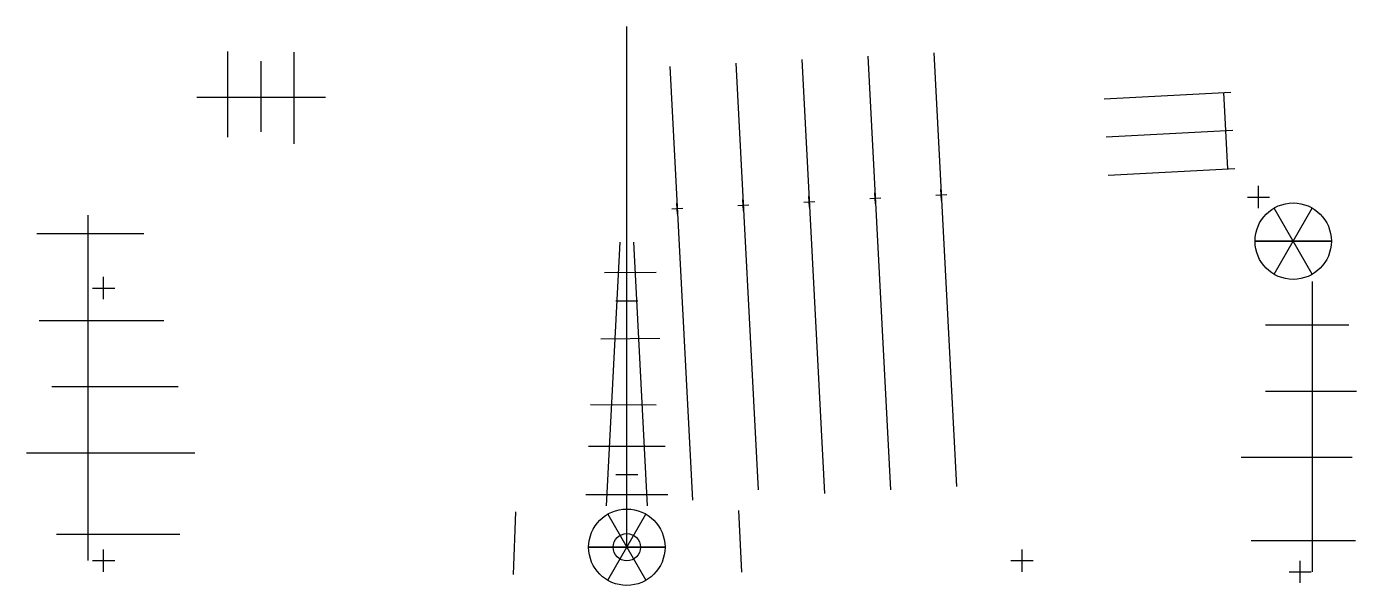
# Model space of a CAD drawing. Header units: millimetres. Extents: x -173 to 210, y -11 to 150.
import ezdxf

# ---------------------------------------------------------------- set-up
doc = ezdxf.new("R2010")
doc.units = ezdxf.units.MM
doc.layers.add('construzione', color=3, linetype='Continuous', lineweight=25, true_color=0x00ff00)

msp = doc.modelspace()

# ---------------------------------------------------------------- linework, layer by layer
at = {"layer": 'construzione'}
for p, q in [((173.17, 109.03), (172.02, 131)), ((-123.92, 129.69), (-86.87, 129.69)), ((-155.25, -3.87), (-155.25, 95.68)), ((-2.01, 87.88), (-5.99, 11.95)), ((5.99, 11.95), (2.01, 87.88)), ((197.5, 76.52), (197.5, -7.09)), ((-32.62, -7.84), (-31.99, 10.15)), ((32.13, 10.62), (33.06, -7.18))]:
    msp.add_line(p, q, dxfattribs=at)
at = {"layer": 'construzione', "flags": 128}
for points in [[(0, 0), (0, 150)], [(-114.92, 118.19), (-114.92, 142.84)], [(-95.87, 116.19), (-95.87, 142.59)], [(-105.4, 119.69), (-105.4, 140)], [(137.57, 129.21), (174.02, 131.11)], [(138.14, 118.22), (174.59, 120.12)], [(138.71, 107.24), (175.16, 109.14)], [(182, 97.69), (182, 104.09)], [(33.57, 96.95), (33.4, 100.14)], [(50.97, 99.46), (54.16, 99.63)], [(52.6, 97.95), (52.43, 101.14)], [(69.99, 100.46), (73.19, 100.63)], [(71.62, 98.94), (71.45, 102.14)], [(89.01, 101.46), (92.21, 101.63)], [(90.64, 99.94), (90.48, 103.14)], [(178.8, 100.89), (185.2, 100.89)], [(12.97, 97.47), (16.17, 97.64)], [(14.6, 95.95), (14.43, 99.15)], [(31.94, 98.47), (35.14, 98.63)], [(186.5, 78.65), (197.5, 97.7)], [(197.5, 78.65), (186.5, 97.7)], [(-139.18, 90.28), (-170, 90.28)], [(181, 88.18), (203, 88.18)], [(203, 88.18), (181, 88.18)], [(-150.75, 71.48), (-150.75, 77.88)], [(-6.47, 79.11), (8.47, 79.21)], [(-153.95, 74.68), (-147.55, 74.68)], [(0, 67.8), (0, 74.2)], [(-3.2, 71), (3.2, 71)], [(-133.39, 65.23), (-169.31, 65.23)], [(184, 64.05), (208.08, 64.05)], [(-7.47, 60.08), (9.47, 60.19)], [(-129.28, 46.18), (-165.66, 46.18)], [(184, 45), (210.21, 45)], [(-10.46, 41.16), (8.46, 41.06)], [(-124.51, 27.13), (-172.95, 27.13)], [(-11.09, 29.13), (11.09, 29.13)], [(0, 17.8), (0, 24.2)], [(177, 25.95), (209, 25.95)], [(-3.2, 21), (3.2, 21)], [(-11.83, 15.15), (11.83, 15.15)], [(-5.5, 9.53), (5.5, -9.53)], [(-5.5, -9.53), (5.5, 9.53)], [(-128.76, 3.68), (-164.31, 3.68)], [(11, 0), (-11, 0)], [(11, 0), (-11, 0)], [(-3.91, 0), (3.91, 0)], [(179.85, 1.91), (210, 1.91)], [(-150.75, -7.07), (-150.75, -0.67)], [(-11, 0), (11, 0)], [(113.89, -7.07), (113.89, -0.67)], [(-153.95, -3.87), (-147.55, -3.87)], [(110.69, -3.87), (117.09, -3.87)], [(190.8, -7.09), (197.2, -7.09)], [(194, -10.29), (194, -3.89)]]:
    msp.add_lwpolyline(points, dxfattribs=at)
at = {"layer": 'construzione', "lineweight": -2, "flags": 128}
for points in [[(88.47, 142.48), (95.02, 17.51)], [(12.37, 138.5), (18.92, 13.52)], [(31.4, 139.49), (37.84, 16.51)], [(50.42, 140.49), (56.97, 15.51)], [(69.44, 141.49), (75.99, 16.51)]]:
    msp.add_lwpolyline(points, dxfattribs=at)
at = {"layer": 'construzione'}
for centre, radius in [((192, 88.18), 11), ((0, 0), 11), ((0, 0), 3.91)]:
    msp.add_circle(centre, radius, dxfattribs=at)

doc.saveas('drawing.dxf')
